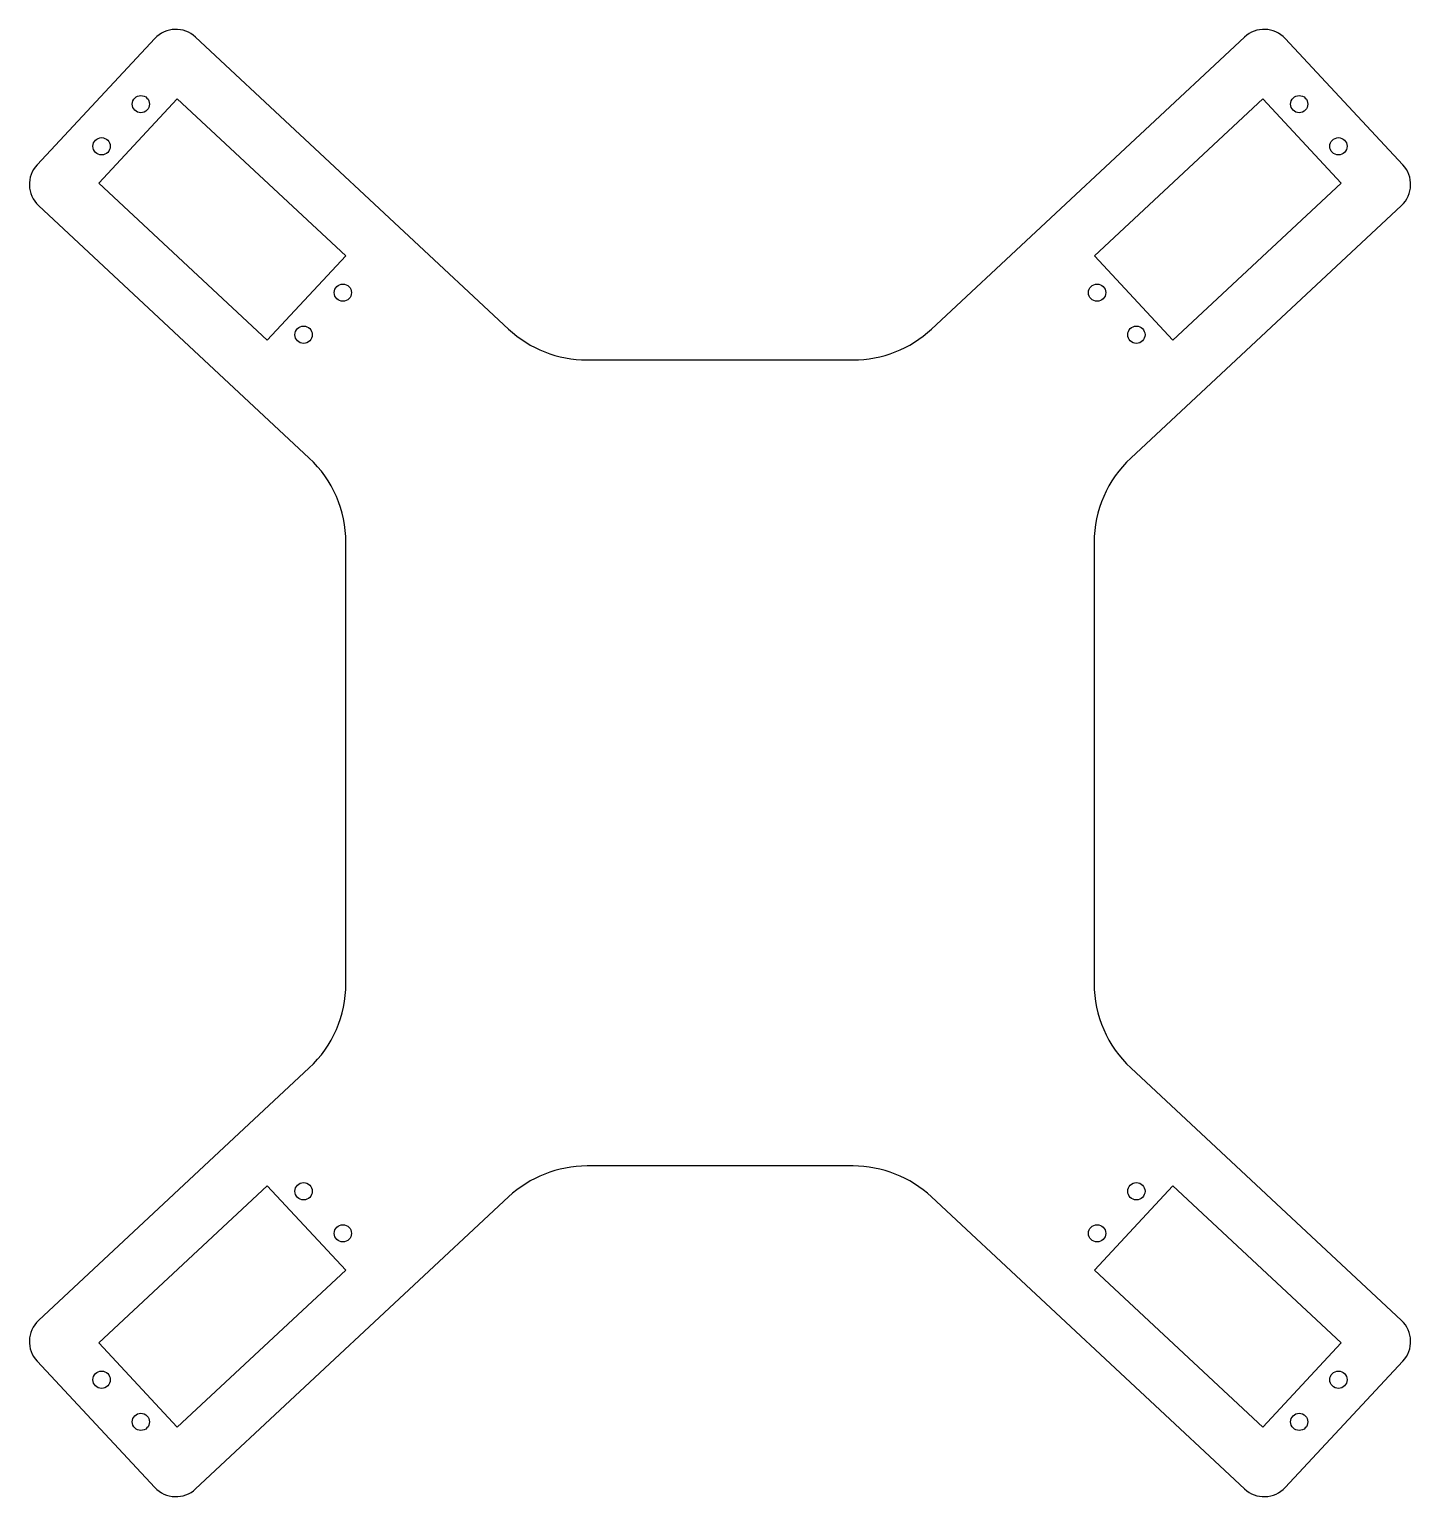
# Model space of a CAD drawing. Header units: millimetres. Extents: x 2672 to 2912, y 1657 to 1912.
import ezdxf

# ---------------------------------------------------------------- set-up
doc = ezdxf.new("R2010")
doc.units = ezdxf.units.MM

msp = doc.modelspace()

# ---------------------------------------------------------------- linework, layer by layer
for p, q in [((2693.98, 1909.97), (2673.52, 1888.03)), ((2755.43, 1859.51), (2701.05, 1910.22)), ((2828.93, 1859.51), (2883.31, 1910.22)), ((2890.37, 1909.97), (2910.83, 1888.03)), ((2697.88, 1899.5), (2684.24, 1884.87)), ((2697.88, 1899.5), (2727.14, 1872.22)), ((2886.47, 1899.5), (2857.22, 1872.22)), ((2886.47, 1899.5), (2900.11, 1884.87)), ((2713.5, 1857.59), (2684.24, 1884.87)), ((2870.86, 1857.59), (2900.11, 1884.87)), ((2720.82, 1837.09), (2673.77, 1880.97)), ((2863.54, 1837.09), (2910.59, 1880.97)), ((2727.14, 1872.22), (2713.5, 1857.59)), ((2857.22, 1872.22), (2870.86, 1857.59)), ((2769.07, 1854.14), (2815.29, 1854.14)), ((2727.18, 1745.81), (2727.18, 1822.46)), ((2857.18, 1822.46), (2857.18, 1745.81)), ((2720.82, 1731.18), (2673.77, 1687.31)), ((2863.54, 1731.18), (2910.59, 1687.31)), ((2815.29, 1714.14), (2769.07, 1714.14)), ((2713.5, 1710.68), (2684.24, 1683.4)), ((2727.14, 1696.06), (2713.5, 1710.68)), ((2857.22, 1696.06), (2870.86, 1710.68)), ((2870.86, 1710.68), (2900.11, 1683.4)), ((2755.43, 1708.76), (2701.05, 1658.05)), ((2828.93, 1708.76), (2883.31, 1658.05)), ((2697.88, 1668.78), (2727.14, 1696.06)), ((2886.47, 1668.78), (2857.22, 1696.06)), ((2697.88, 1668.78), (2684.24, 1683.4)), ((2886.47, 1668.78), (2900.11, 1683.4)), ((2693.98, 1658.3), (2673.52, 1680.24)), ((2890.37, 1658.3), (2910.83, 1680.24))]:
    msp.add_line(p, q)
for centre in [(2691.55, 1898.57), (2892.81, 1898.57), (2684.73, 1891.25), (2899.63, 1891.25), (2726.65, 1865.83), (2857.7, 1865.83), (2719.83, 1858.52), (2864.52, 1858.52), (2719.83, 1709.75), (2864.52, 1709.75), (2726.65, 1702.44), (2857.7, 1702.44), (2684.73, 1677.02), (2899.63, 1677.02), (2691.55, 1669.7), (2892.81, 1669.7)]:
    msp.add_circle(centre, 1.5)
for centre, radius, start, end in [((2697.64, 1906.56), 5, 47, 137), ((2886.72, 1906.56), 5, 43, 133), ((2677.18, 1884.62), 5, 137, 227), ((2907.18, 1884.62), 5, 313, 43), ((2769.07, 1874.14), 20, 227, 270), ((2815.29, 1874.14), 20, 270, 313), ((2707.18, 1822.46), 20, 0, 47), ((2877.18, 1822.46), 20, 133, 180), ((2707.18, 1745.81), 20, 313, 0), ((2877.18, 1745.81), 20, 180, 227), ((2769.07, 1694.14), 20, 90, 133), ((2815.29, 1694.14), 20, 47, 90), ((2677.18, 1683.65), 5, 133, 223), ((2907.18, 1683.65), 5, 317, 47), ((2697.64, 1661.71), 5, 223, 313), ((2886.72, 1661.71), 5, 227, 317)]:
    msp.add_arc(centre, radius, start, end)

doc.saveas('drawing.dxf')
